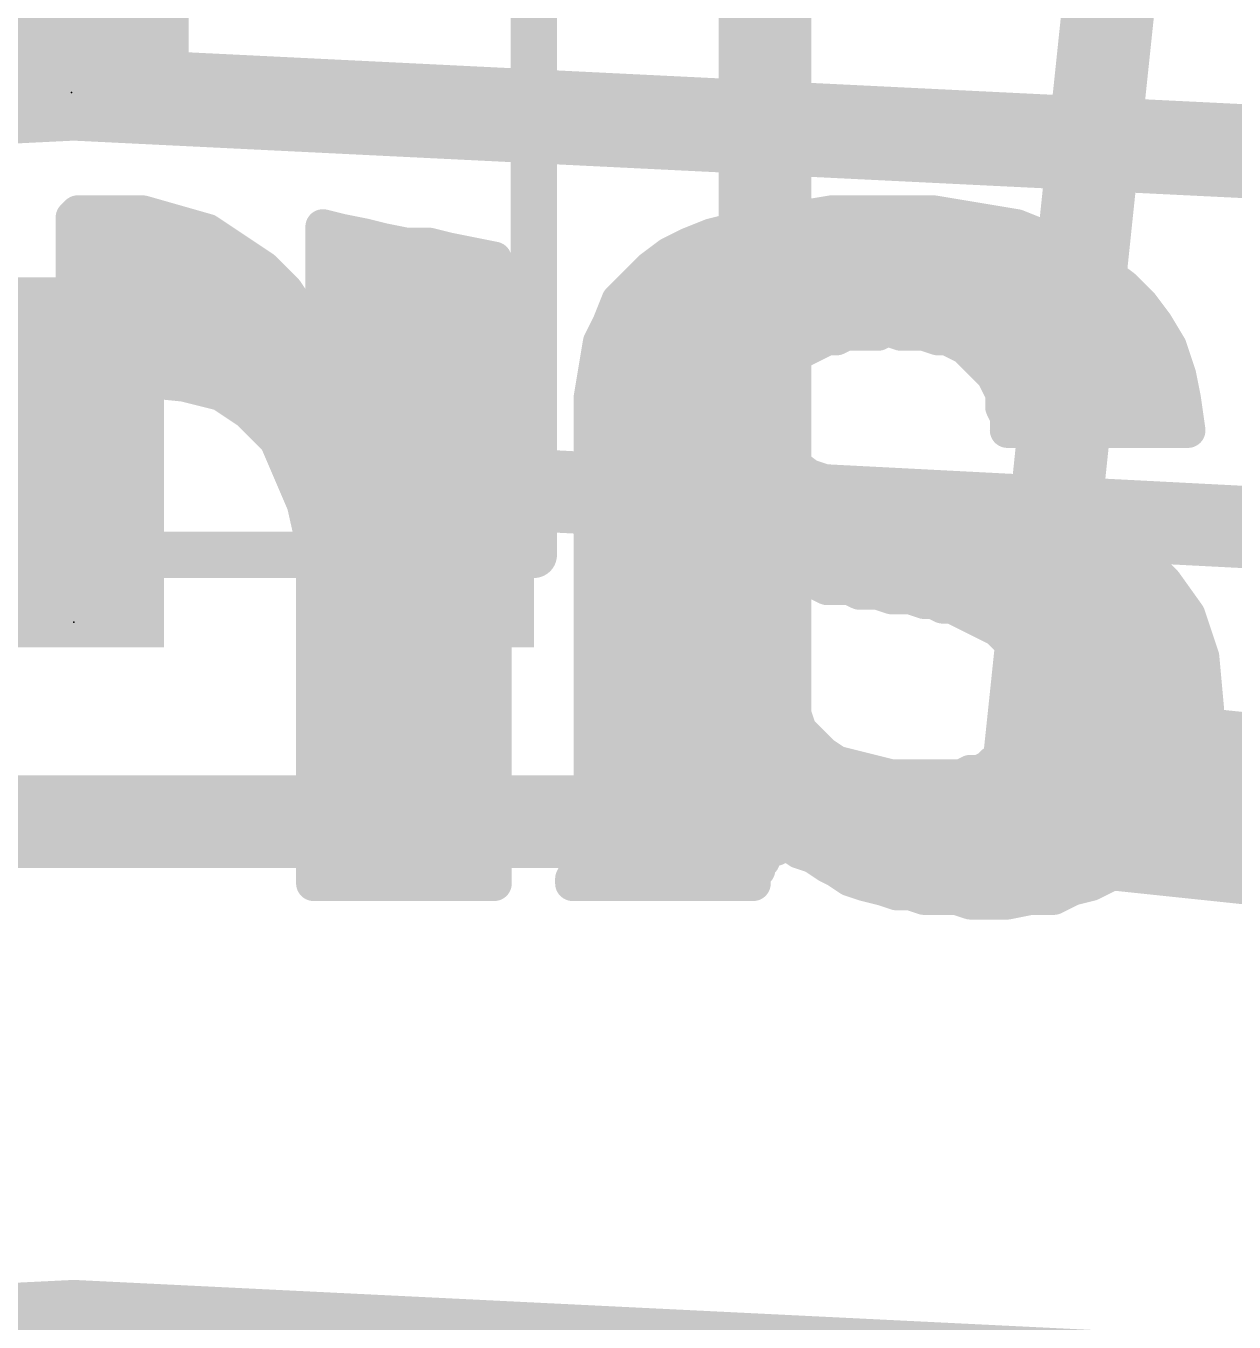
# Model space of a CAD drawing. Extents: x -10 to 92, y -62 to 76.
# Drawn here: x 37.997 to 40.609, y 70.876 to 73.679 of the extents above; entities that cross this region are included whole.
import ezdxf

# ---------------------------------------------------------------- set-up
doc = ezdxf.new("R2010")
doc.units = 0
for name, color, linetype in [('1', 12, 'CONTINUOUS'), ('16', 132, 'CONTINUOUS'), ('20', 53, 'CONTINUOUS'), ('21', 41, 'CONTINUOUS'), ('22', 40, 'CONTINUOUS'), ('23', 53, 'CONTINUOUS'), ('24', 53, 'CONTINUOUS'), ('51', 53, 'CONTINUOUS')]:
    doc.layers.add(name, color=color, linetype=linetype)

# ---------------------------------------------------------------- blocks, each defined once
blk = doc.blocks.new('RECT')
blk.add_solid([(-0.5, -0.5), (0.5, -0.5), (-0.5, 0.5), (0.5, 0.5)])

msp = doc.modelspace()

# ---------------------------------------------------------------- linework, layer by layer
at = {"layer": '1'}
for points, const_width in [([(38.1, 76.2, 2.4142), (76.2, 38.1)], 0.2032), ([(76.2, 38.1, 0.4142), (38.1, 76.2)], 0.2032), ([(38.1, 73.533, 2.4142), (73.533, 38.1)], 0.2032), ([(73.533, 38.1, 0.4142), (38.1, 73.533)], 0.2032), ([(38.1, 73.5838, 1), (38.1, 73.4822)], 0.1016), ([(38.1, 73.4822, 1), (38.1, 73.5838)], 0.1016), ([(38.8972, 72.7299, 1), (38.8926, 72.6411)], 0.0889)]:
    msp.add_lwpolyline(points, format="xyb", dxfattribs=dict(at, const_width=const_width))
at = {"layer": '1', "const_width": 0.1778}
msp.add_lwpolyline([(38.8949, 72.6855), (40.9214, 72.5808)], dxfattribs=at)
at = {"layer": '16', "const_width": 0.2032}
for points in [[(38.1, 76.2, 0.4142), (0, 38.1)], [(0, 38.1, 2.4142), (38.1, 76.2)]]:
    msp.add_lwpolyline(points, format="xyb", dxfattribs=at)
at = {"layer": '20', "const_width": 0.2032}
msp.add_lwpolyline([(62.3824, 67.4624, 0.359), (13.8176, 67.4624)], format="xyb", dxfattribs=at)
at = {"layer": '21'}
for points, const_width in [([(38.1, 0, 1), (38.1, 76.2, 1), (38.1, 0)], 0.2032), ([(40.2251, 72.1743, 1), (40.1256, 72.1848)], 0.1), ([(40.1787, 72.2111, 1), (40.172, 72.148)], 0.0635), ([(40.2069, 72.1762, 1), (40.1438, 72.1829)], 0.0635), ([(40.1256, 72.1848, 1), (40.2251, 72.1743)], 0.1), ([(40.2677, 72.1012, 1), (40.261, 72.0381)], 0.0635), ([(39.5949, 71.9085, 1), (39.5949, 72.0085)], 0.1), ([(40.1578, 72.0122, 1), (40.1511, 71.9491)], 0.0635), ([(40.1545, 71.9807, 1), (40.144, 71.8812)], 0.1), ([(40.1229, 71.984, 1), (40.186, 71.9773)], 0.0635), ([(39.5449, 71.9585, 1), (39.6449, 71.9585)], 0.1), ([(40.0995, 71.9362, 1), (40.199, 71.9257)], 0.1), ([(38.1, 5.334, 1), (38.1, 70.866, 1), (38.1, 5.334)], 0.2032)]:
    msp.add_lwpolyline(points, format="xyb", dxfattribs=dict(at, const_width=const_width))
for points, const_width in [([(39.5949, 71.9585), (39.5949, 74.9855)], 0.2), ([(40.4656, 74.9413), (40.1754, 72.1796)], 0.2), ([(40.1754, 72.1796), (40.1492, 71.9309)], 0.2), ([(40.1545, 71.9807), (40.1754, 72.1796)], 0.127), ([(40.1754, 72.1796), (41.1699, 72.075)], 0.127), ([(40.2644, 72.0697), (41.1594, 71.9756)], 0.127), ([(36.5949, 71.9585), (39.5949, 71.9585)], 0.2), ([(41.149, 71.8761), (40.1545, 71.9807)], 0.127), ([(40.1492, 71.9309), (43.1328, 71.6173)], 0.2)]:
    msp.add_lwpolyline(points, dxfattribs=dict(at, const_width=const_width))
at = {"layer": '22', "const_width": 0.0762}
for points in [[(38.109, 73.275), (38.099, 73.265)], [(38.099, 73.265), (38.099, 72.905)], [(38.249, 73.275), (38.109, 73.275)], [(38.389, 73.235), (38.249, 73.275)], [(39.629, 73.265), (39.579, 73.255)], [(39.679, 73.265), (39.629, 73.265)], [(39.739, 73.275), (39.679, 73.265)], [(39.959, 73.275), (39.739, 73.275)], [(40.139, 73.245), (39.959, 73.275)], [(38.509, 73.155), (38.389, 73.235)], [(38.679, 73.235), (38.639, 73.245)], [(38.639, 73.245), (38.639, 72.975)], [(38.729, 73.225), (38.679, 73.235)], [(39.519, 73.235), (39.479, 73.225)], [(39.579, 73.255), (39.519, 73.235)], [(40.239, 73.205), (40.139, 73.245)], [(38.099, 73.2282), (38.3992, 73.2282)], [(38.639, 73.2282), (38.713, 73.2282)], [(38.769, 73.215), (38.729, 73.225)], [(38.819, 73.205), (38.769, 73.215)], [(39.479, 73.225), (39.429, 73.205)], [(39.4918, 73.2282), (40.181, 73.2282)], [(38.869, 73.205), (38.819, 73.205)], [(38.909, 73.195), (38.869, 73.205)], [(39.009, 73.175), (38.909, 73.195)], [(39.389, 73.185), (39.349, 73.155)], [(39.429, 73.205), (39.389, 73.185)], [(40.289, 73.175), (40.239, 73.205)], [(38.099, 73.152), (38.512, 73.152)], [(38.559, 73.105), (38.509, 73.155)], [(38.639, 73.152), (39.009, 73.152)], [(39.009, 71.825), (39.009, 73.175)], [(39.349, 73.155), (39.279, 73.085)], [(39.346, 73.152), (40.3197, 73.152)], [(40.369, 73.115), (40.289, 73.175)], [(38.599, 73.045), (38.559, 73.105)], [(40.409, 73.075), (40.369, 73.115)], [(38.099, 73.0758), (38.5785, 73.0758)], [(38.639, 73.0758), (39.009, 73.0758)], [(39.279, 73.085), (39.259, 73.035)], [(39.2753, 73.0758), (40.4082, 73.0758)], [(40.439, 73.035), (40.409, 73.075)], [(38.629, 72.975), (38.599, 73.045)], [(39.259, 73.035), (39.239, 72.995)], [(39.749, 73.005), (39.769, 73.015)], [(39.769, 73.015), (39.839, 73.015)], [(39.839, 73.015), (39.859, 73.025)], [(39.859, 73.025), (39.889, 73.015)], [(39.889, 73.015), (39.939, 73.015)], [(39.939, 73.015), (39.969, 73.005)], [(40.469, 72.985), (40.439, 73.035)], [(38.099, 72.9996), (38.6185, 72.9996)], [(38.639, 72.9996), (39.009, 72.9996)], [(39.239, 72.995), (39.219, 72.875)], [(39.2413, 72.9996), (39.7182, 72.9996)], [(39.669, 72.975), (39.729, 73.005)], [(39.729, 73.005), (39.749, 73.005)], [(39.969, 73.005), (39.989, 73.005)], [(39.989, 73.005), (40.029, 72.985)], [(39.9998, 72.9996), (40.4602, 72.9996)], [(40.029, 72.985), (40.089, 72.925)], [(40.489, 72.925), (40.469, 72.985)], [(38.639, 72.975), (38.629, 72.975)], [(39.639, 72.945), (39.669, 72.975)], [(39.619, 72.905), (39.639, 72.945)], [(38.099, 72.9234), (39.009, 72.9234)], [(38.099, 72.905), (38.109, 72.905)], [(38.109, 72.905), (38.129, 72.915)], [(38.129, 72.915), (38.239, 72.915)], [(38.239, 72.915), (38.339, 72.905)], [(38.339, 72.905), (38.419, 72.885)], [(39.2271, 72.9234), (39.6282, 72.9234)], [(39.619, 72.885), (39.619, 72.905)], [(40.089, 72.925), (40.109, 72.885)], [(40.0898, 72.9234), (40.4893, 72.9234)], [(40.499, 72.875), (40.489, 72.925)], [(38.419, 72.885), (38.479, 72.845)], [(39.219, 72.875), (39.219, 71.975)], [(39.609, 72.855), (39.619, 72.885)], [(40.109, 72.885), (40.109, 72.855)], [(40.509, 72.805), (40.499, 72.875)], [(38.4757, 72.8472), (39.009, 72.8472)], [(38.479, 72.845), (38.539, 72.785)], [(39.219, 72.8472), (39.609, 72.8472)], [(39.609, 72.825), (39.609, 72.855)], [(40.109, 72.855), (40.119, 72.835)], [(40.1129, 72.8472), (40.503, 72.8472)], [(39.619, 72.775), (39.609, 72.825)], [(40.119, 72.835), (40.119, 72.805)], [(40.119, 72.805), (40.509, 72.805)], [(38.539, 72.785), (38.599, 72.645)], [(38.545, 72.771), (39.009, 72.771)], [(39.219, 72.771), (39.622, 72.771)], [(39.649, 72.735), (39.619, 72.775)], [(39.689, 72.705), (39.649, 72.735)], [(39.749, 72.685), (39.689, 72.705)], [(38.5777, 72.6948), (39.009, 72.6948)], [(39.219, 72.6948), (39.7196, 72.6948)], [(39.819, 72.675), (39.749, 72.685)], [(39.819, 72.675), (39.779, 72.465)], [(39.779, 72.465), (39.819, 72.675)], [(39.899, 72.665), (39.819, 72.675)], [(39.989, 72.655), (39.899, 72.665)], [(40.079, 72.635), (39.989, 72.655)], [(38.599, 72.645), (38.619, 72.555)], [(38.6049, 72.6186), (39.009, 72.6186)], [(39.219, 72.6186), (39.8083, 72.6186)], [(39.8083, 72.6186), (40.0727, 72.6186)], [(39.999, 72.425), (40.079, 72.635)], [(40.079, 72.635), (39.999, 72.425)], [(40.0728, 72.6186), (40.1878, 72.6186)], [(40.159, 72.625), (40.079, 72.635)], [(40.249, 72.605), (40.159, 72.625)], [(40.329, 72.575), (40.249, 72.605)], [(40.399, 72.535), (40.329, 72.575)], [(38.619, 72.555), (38.619, 71.825)], [(38.619, 72.5424), (39.009, 72.5424)], [(39.219, 72.5424), (39.7937, 72.5424)], [(39.7937, 72.5424), (40.0437, 72.5424)], [(40.0437, 72.5424), (40.3861, 72.5424)], [(40.459, 72.475), (40.399, 72.535)], [(39.609, 72.335), (39.609, 72.525)], [(39.609, 72.525), (39.629, 72.515)], [(39.629, 72.515), (39.639, 72.505)], [(39.639, 72.505), (39.659, 72.495)], [(39.659, 72.495), (39.669, 72.485)], [(39.669, 72.485), (39.689, 72.485)], [(39.689, 72.485), (39.729, 72.465)], [(38.619, 72.4662), (39.009, 72.4662)], [(39.219, 72.4662), (39.609, 72.4662)], [(39.7266, 72.4662), (39.7792, 72.4662)], [(39.729, 72.465), (39.779, 72.465)], [(39.779, 72.465), (39.799, 72.455)], [(39.7792, 72.4662), (40.0147, 72.4662)], [(39.799, 72.455), (39.839, 72.455)], [(39.839, 72.455), (39.869, 72.445)], [(40.0147, 72.4662), (40.4653, 72.4662)], [(40.509, 72.405), (40.459, 72.475)], [(39.869, 72.445), (39.909, 72.445)], [(39.909, 72.445), (39.939, 72.435)], [(39.939, 72.435), (39.959, 72.435)], [(39.959, 72.435), (39.979, 72.425)], [(39.979, 72.425), (39.999, 72.425)], [(39.999, 72.425), (40.099, 72.375)], [(40.539, 72.315), (40.509, 72.405)], [(38.619, 72.39), (39.009, 72.39)], [(39.219, 72.39), (39.609, 72.39)], [(40.069, 72.39), (40.514, 72.39)], [(40.099, 72.375), (40.139, 72.335)], [(38.619, 72.3138), (39.009, 72.3138)], [(39.219, 72.3138), (39.619, 72.3138)], [(39.619, 72.315), (39.609, 72.335)], [(39.619, 72.285), (39.619, 72.315)], [(40.139, 72.335), (40.159, 72.295)], [(40.1496, 72.3138), (40.5391, 72.3138)], [(40.549, 72.205), (40.539, 72.315)], [(39.629, 72.265), (39.619, 72.285)], [(40.159, 72.295), (40.159, 72.255)], [(39.629, 72.235), (39.629, 72.265)], [(40.159, 72.255), (40.169, 72.225)], [(38.619, 72.2376), (39.009, 72.2376)], [(39.219, 72.2376), (39.629, 72.2376)], [(39.639, 72.205), (39.629, 72.235)], [(40.1648, 72.2376), (40.546, 72.2376)], [(39.659, 72.185), (39.639, 72.205)], [(40.169, 72.225), (40.159, 72.205)], [(40.159, 72.205), (40.159, 72.185)], [(40.549, 72.155), (40.549, 72.205)], [(39.669, 72.155), (39.659, 72.185)], [(40.159, 72.185), (40.149, 72.155)], [(38.619, 72.1614), (39.009, 72.1614)], [(39.219, 72.1614), (39.6669, 72.1614)], [(39.719, 72.105), (39.669, 72.155)], [(40.149, 72.145), (40.139, 72.125)], [(40.149, 72.155), (40.149, 72.145)], [(40.1511, 72.1614), (40.549, 72.1614)], [(40.539, 72.105), (40.549, 72.155)], [(40.139, 72.125), (40.109, 72.095)], [(39.749, 72.085), (39.719, 72.105)], [(40.109, 72.095), (40.089, 72.085)], [(40.519, 72.025), (40.539, 72.105)], [(38.619, 72.0852), (39.009, 72.0852)], [(39.219, 72.0852), (39.7487, 72.0852)], [(39.869, 72.055), (39.749, 72.085)], [(40.039, 72.065), (40.019, 72.055)], [(40.059, 72.065), (40.039, 72.065)], [(40.079, 72.075), (40.059, 72.065)], [(40.089, 72.085), (40.079, 72.075)], [(40.0894, 72.0852), (40.5341, 72.0852)], [(40.019, 72.055), (39.869, 72.055)], [(38.619, 72.009), (39.009, 72.009)], [(39.219, 72.009), (40.511, 72.009)], [(40.499, 71.985), (40.519, 72.025)], [(39.219, 71.975), (39.209, 71.955)], [(40.469, 71.945), (40.499, 71.985)], [(39.209, 71.955), (39.209, 71.915)], [(39.599, 71.945), (39.599, 71.965)], [(39.599, 71.965), (39.619, 71.945)], [(38.619, 71.9328), (39.009, 71.9328)], [(39.209, 71.9328), (39.589, 71.9328)], [(39.589, 71.935), (39.599, 71.945)], [(39.589, 71.875), (39.589, 71.935)], [(39.619, 71.945), (39.639, 71.915)], [(39.6271, 71.9328), (40.4568, 71.9328)], [(40.409, 71.885), (40.469, 71.945)], [(39.209, 71.915), (39.199, 71.895)], [(39.199, 71.895), (39.199, 71.885)], [(39.639, 71.915), (39.669, 71.895)], [(39.669, 71.895), (39.699, 71.885)], [(39.199, 71.885), (39.189, 71.865)], [(39.189, 71.865), (39.189, 71.855)], [(39.579, 71.865), (39.589, 71.875)], [(39.579, 71.855), (39.579, 71.865)], [(39.699, 71.885), (39.729, 71.865)], [(39.729, 71.865), (39.749, 71.855)], [(40.299, 71.825), (40.379, 71.865)], [(40.379, 71.865), (40.409, 71.885)], [(38.619, 71.8566), (39.009, 71.8566)], [(39.189, 71.855), (39.179, 71.835)], [(39.179, 71.835), (39.179, 71.825)], [(39.189, 71.8566), (39.579, 71.8566)], [(39.569, 71.845), (39.579, 71.855)], [(39.569, 71.825), (39.569, 71.845)], [(39.7458, 71.8566), (40.3622, 71.8566)], [(39.749, 71.855), (39.779, 71.835)], [(39.779, 71.835), (39.809, 71.825)], [(38.619, 71.825), (39.009, 71.825)], [(39.179, 71.825), (39.569, 71.825)], [(39.809, 71.825), (39.849, 71.815)], [(39.849, 71.815), (39.879, 71.805)], [(40.219, 71.795), (40.259, 71.815)], [(40.259, 71.815), (40.299, 71.825)], [(39.879, 71.805), (39.909, 71.805)], [(39.909, 71.805), (39.939, 71.795)], [(39.939, 71.795), (40.009, 71.795)], [(40.009, 71.795), (40.039, 71.785)], [(40.039, 71.785), (40.119, 71.785)], [(40.119, 71.785), (40.169, 71.795)], [(40.169, 71.795), (40.219, 71.795)]]:
    msp.add_lwpolyline(points, dxfattribs=at)
at = {"layer": '22', "const_width": 0.0381}
for points in [[(38.1181, 73.265, 1), (38.08, 73.265)], [(38.109, 73.294, 1), (38.109, 73.256)], [(38.1225, 73.2615, 1), (38.0955, 73.2885)], [(38.2542, 73.2933, 1), (38.2438, 73.2567)], [(38.249, 73.256, 1), (38.249, 73.294)], [(39.629, 73.284, 1), (39.629, 73.246)], [(39.6327, 73.2463, 1), (39.6253, 73.2837)], [(39.6759, 73.2838, 1), (39.6821, 73.2462)], [(39.679, 73.246, 1), (39.679, 73.284)], [(39.739, 73.294, 1), (39.739, 73.256)], [(39.7421, 73.2562, 1), (39.7359, 73.2938)], [(39.9621, 73.2938, 1), (39.9559, 73.2562)], [(39.959, 73.256, 1), (39.959, 73.294)], [(38.0855, 73.2785, 1), (38.1125, 73.2515)], [(38.3996, 73.2509, 1), (38.3784, 73.2191)], [(38.6436, 73.2635, 1), (38.6344, 73.2265)], [(38.6581, 73.245, 1), (38.62, 73.245)], [(38.6827, 73.2537, 1), (38.6753, 73.2163)], [(39.5236, 73.2165, 1), (39.5144, 73.2535)], [(39.5753, 73.2737, 1), (39.5827, 73.2363)], [(39.585, 73.2369, 1), (39.573, 73.2731)], [(40.1461, 73.2627, 1), (40.1319, 73.2273)], [(40.1359, 73.2262, 1), (40.1421, 73.2638)], [(38.099, 73.2472, 1), (38.099, 73.2092)], [(38.3838, 73.2167, 1), (38.3942, 73.2533)], [(38.3992, 73.2092, 1), (38.3992, 73.2472)], [(38.639, 73.2472, 1), (38.639, 73.2092)], [(38.6744, 73.2165, 1), (38.6836, 73.2535)], [(38.7336, 73.2435, 1), (38.7244, 73.2065)], [(38.713, 73.2092, 1), (38.713, 73.2472)], [(38.7253, 73.2063, 1), (38.7327, 73.2437)], [(38.7727, 73.2337, 1), (38.7653, 73.1963)], [(38.7644, 73.1965, 1), (38.7736, 73.2335)], [(39.4744, 73.2435, 1), (39.4836, 73.2065)], [(39.4861, 73.2073, 1), (39.4719, 73.2427)], [(39.4918, 73.2472, 1), (39.4918, 73.2092)], [(39.513, 73.2531, 1), (39.525, 73.2169)], [(40.181, 73.2092, 1), (40.181, 73.2472)], [(38.819, 73.224, 1), (38.819, 73.186)], [(38.8153, 73.1863, 1), (38.8227, 73.2237)], [(38.8736, 73.2235, 1), (38.8644, 73.1865)], [(38.869, 73.186, 1), (38.869, 73.224)], [(38.9127, 73.2137, 1), (38.9053, 73.1763)], [(38.9044, 73.1765, 1), (38.9136, 73.2135)], [(39.3805, 73.202, 1), (39.3975, 73.168)], [(39.4004, 73.1698, 1), (39.3776, 73.2002)], [(39.4219, 73.2227, 1), (39.4361, 73.1873)], [(39.4375, 73.188, 1), (39.4205, 73.222)], [(40.2488, 73.2213, 1), (40.2292, 73.1887)], [(40.2319, 73.1873, 1), (40.2461, 73.2227)], [(38.099, 73.171, 1), (38.099, 73.133)], [(38.5225, 73.1685, 1), (38.4955, 73.1415)], [(38.4984, 73.1391, 1), (38.5196, 73.1709)], [(38.512, 73.133, 1), (38.512, 73.171)], [(38.639, 73.171, 1), (38.639, 73.133)], [(39.0281, 73.175, 1), (38.99, 73.175)], [(39.0053, 73.1563, 1), (39.0127, 73.1937)], [(39.009, 73.133, 1), (39.009, 73.171)], [(39.346, 73.171, 1), (39.346, 73.133)], [(39.3376, 73.1702, 1), (39.3604, 73.1398)], [(39.3625, 73.1415, 1), (39.3355, 73.1685)], [(40.3004, 73.1902, 1), (40.2776, 73.1598)], [(40.2792, 73.1587, 1), (40.2988, 73.1913)], [(40.3197, 73.133, 1), (40.3197, 73.171)], [(38.5749, 73.1156, 1), (38.5431, 73.0944)], [(38.5455, 73.0915, 1), (38.5725, 73.1185)], [(40.3825, 73.1285, 1), (40.3555, 73.1015)], [(40.3576, 73.0998, 1), (40.3804, 73.1302)], [(38.099, 73.0948, 1), (38.099, 73.0568)], [(38.5785, 73.0568, 1), (38.5785, 73.0948)], [(38.639, 73.0948, 1), (38.639, 73.0568)], [(39.009, 73.0568, 1), (39.009, 73.0948)], [(39.2753, 73.0948, 1), (39.2753, 73.0568)], [(39.2655, 73.0985, 1), (39.2925, 73.0715)], [(39.2967, 73.0779, 1), (39.2613, 73.0921)], [(40.4242, 73.0864, 1), (40.3938, 73.0636)], [(40.3955, 73.0615, 1), (40.4225, 73.0885)], [(40.4082, 73.0568, 1), (40.4082, 73.0948)], [(38.6165, 73.0525, 1), (38.5815, 73.0375)], [(38.5831, 73.0344, 1), (38.6149, 73.0556)], [(39.2413, 73.0421, 1), (39.2767, 73.0279)], [(39.276, 73.0265, 1), (39.242, 73.0435)], [(39.769, 73.034, 1), (39.769, 72.996)], [(39.7775, 72.998, 1), (39.7605, 73.032)], [(39.8305, 73.032, 1), (39.8475, 72.998)], [(39.839, 72.996, 1), (39.839, 73.034)], [(39.865, 73.0431, 1), (39.853, 73.0069)], [(39.8675, 73.008, 1), (39.8505, 73.042)], [(39.889, 73.034, 1), (39.889, 72.996)], [(39.883, 72.9969, 1), (39.895, 73.0331)], [(39.945, 73.0331, 1), (39.933, 72.9969)], [(39.939, 72.996, 1), (39.939, 73.034)], [(40.4553, 73.0448, 1), (40.4227, 73.0252)], [(40.4238, 73.0236, 1), (40.4542, 73.0464)], [(38.099, 73.0186, 1), (38.099, 72.9806)], [(38.6185, 72.9806, 1), (38.6185, 73.0186)], [(38.639, 73.0186, 1), (38.639, 72.9806)], [(39.009, 72.9806, 1), (39.009, 73.0186)], [(39.222, 73.0035, 1), (39.256, 72.9865)], [(39.2578, 72.9919, 1), (39.2202, 72.9981)], [(39.2413, 73.0186, 1), (39.2413, 72.9806)], [(39.729, 73.0241, 1), (39.729, 72.986)], [(39.7182, 72.9806, 1), (39.7182, 73.0186)], [(39.7375, 72.988, 1), (39.7205, 73.022)], [(39.7405, 73.022, 1), (39.7575, 72.988)], [(39.749, 72.986, 1), (39.749, 73.0241)], [(39.969, 73.0241, 1), (39.969, 72.986)], [(39.963, 72.9869, 1), (39.975, 73.0231)], [(39.9975, 73.022, 1), (39.9805, 72.988)], [(39.9998, 73.0186, 1), (39.9998, 72.9806)], [(39.989, 72.986, 1), (39.989, 73.0241)], [(40.0425, 72.9985, 1), (40.0155, 72.9715)], [(40.0205, 72.968, 1), (40.0375, 73.002)], [(40.4871, 72.991, 1), (40.4509, 72.979)], [(40.4602, 72.9806, 1), (40.4602, 73.0186)], [(38.629, 72.9941, 1), (38.629, 72.956)], [(38.6115, 72.9675, 1), (38.6465, 72.9825)], [(38.62, 72.975, 1), (38.6581, 72.975)], [(38.639, 72.956, 1), (38.639, 72.9941)], [(39.6605, 72.992, 1), (39.6775, 72.958)], [(39.6825, 72.9615, 1), (39.6555, 72.9885)], [(40.4527, 72.9752, 1), (40.4853, 72.9948)], [(39.6255, 72.9585, 1), (39.6525, 72.9315)], [(39.656, 72.9365, 1), (39.622, 72.9535)], [(38.099, 72.9424, 1), (38.099, 72.9044)], [(38.099, 72.924, 1), (38.099, 72.886)], [(38.1005, 72.922, 1), (38.1175, 72.888)], [(38.109, 72.886, 1), (38.109, 72.924)], [(38.129, 72.934, 1), (38.129, 72.896)], [(38.1375, 72.898, 1), (38.1205, 72.932)], [(38.2409, 72.934, 1), (38.2371, 72.896)], [(38.239, 72.896, 1), (38.239, 72.934)], [(38.3436, 72.9235, 1), (38.3344, 72.8865)], [(38.3371, 72.886, 1), (38.3409, 72.924)], [(39.009, 72.9044, 1), (39.009, 72.9424)], [(39.2271, 72.9424, 1), (39.2271, 72.9044)], [(39.638, 72.905, 1), (39.5999, 72.905)], [(39.6282, 72.9044, 1), (39.6282, 72.9424)], [(40.106, 72.9335, 1), (40.072, 72.9165)], [(40.0898, 72.9424, 1), (40.0898, 72.9044)], [(40.0755, 72.9115, 1), (40.1025, 72.9385)], [(40.5077, 72.9287, 1), (40.4703, 72.9213)], [(40.4709, 72.919, 1), (40.5071, 72.931)], [(40.4893, 72.9044, 1), (40.4893, 72.9424)], [(38.08, 72.905, 1), (38.1181, 72.905)], [(38.4296, 72.9009, 1), (38.4084, 72.8691)], [(38.4144, 72.8665, 1), (38.4236, 72.9035)], [(39.2381, 72.875, 1), (39.2, 72.875)], [(39.602, 72.9135, 1), (39.636, 72.8965)], [(39.6371, 72.879, 1), (39.6009, 72.891)], [(40.1281, 72.885, 1), (40.09, 72.885)], [(40.092, 72.8765, 1), (40.126, 72.8935)], [(40.5179, 72.8777, 1), (40.4801, 72.8723)], [(38.4757, 72.8662, 1), (38.4757, 72.8282)], [(38.4925, 72.8585, 1), (38.4655, 72.8315)], [(39.009, 72.8282, 1), (39.009, 72.8662)], [(39.2002, 72.8781, 1), (39.2378, 72.8719)], [(39.219, 72.8662, 1), (39.219, 72.8282)], [(39.6281, 72.855, 1), (39.59, 72.855)], [(39.5999, 72.885, 1), (39.638, 72.885)], [(39.609, 72.8282, 1), (39.609, 72.8662)], [(40.126, 72.8635, 1), (40.092, 72.8465)], [(40.1129, 72.8662, 1), (40.1129, 72.8282)], [(40.4803, 72.8713, 1), (40.5177, 72.8787)], [(40.503, 72.8282, 1), (40.503, 72.8662)], [(38.4684, 72.8291, 1), (38.4896, 72.8609)], [(39.5909, 72.861, 1), (39.6271, 72.849)], [(39.6277, 72.8287, 1), (39.5903, 72.8213)], [(40.09, 72.855, 1), (40.1281, 72.855)], [(40.138, 72.835, 1), (40.0999, 72.835)], [(40.102, 72.8265, 1), (40.136, 72.8435)], [(39.59, 72.825, 1), (39.6281, 72.825)], [(40.119, 72.824, 1), (40.119, 72.786)], [(40.4901, 72.8023, 1), (40.5279, 72.8077)], [(40.509, 72.786, 1), (40.509, 72.824)], [(38.5565, 72.7925, 1), (38.5215, 72.7775)], [(38.5255, 72.7715, 1), (38.5525, 72.7985)], [(38.545, 72.79, 1), (38.545, 72.752)], [(39.009, 72.752, 1), (39.009, 72.79)], [(39.219, 72.79, 1), (39.219, 72.752)], [(39.6342, 72.7864, 1), (39.6038, 72.7636)], [(39.6003, 72.7713, 1), (39.6377, 72.7787)], [(39.622, 72.752, 1), (39.622, 72.79)], [(40.0999, 72.805, 1), (40.138, 72.805)], [(39.6604, 72.7502, 1), (39.6376, 72.7198)], [(39.6338, 72.7236, 1), (39.6642, 72.7464)], [(39.695, 72.7231, 1), (39.683, 72.6869)], [(38.5777, 72.7138, 1), (38.5777, 72.6758)], [(39.009, 72.6758, 1), (39.009, 72.7138)], [(39.219, 72.7138, 1), (39.219, 72.6758)], [(39.6776, 72.6898, 1), (39.7004, 72.7202)], [(39.7196, 72.6758, 1), (39.7196, 72.7138)], [(39.7517, 72.7039, 1), (39.7463, 72.6661)], [(39.743, 72.6669, 1), (39.755, 72.7031)], [(39.8214, 72.6939, 1), (39.8166, 72.6561)], [(39.8377, 72.6714, 1), (39.8003, 72.6786)], [(39.8377, 72.6714, 1), (39.8003, 72.6786)], [(39.8163, 72.6561, 1), (39.8217, 72.6939)], [(39.9011, 72.6839, 1), (39.8969, 72.6461)], [(39.8966, 72.6461, 1), (39.9014, 72.6839)], [(39.9931, 72.6736, 1), (39.9849, 72.6364)], [(39.9869, 72.6361, 1), (39.9911, 72.6739)], [(38.6176, 72.6491, 1), (38.5804, 72.6409)], [(38.5815, 72.6375, 1), (38.6165, 72.6525)], [(38.6049, 72.6376, 1), (38.6049, 72.5996)], [(39.009, 72.5996, 1), (39.009, 72.6376)], [(39.219, 72.6376, 1), (39.219, 72.5996)], [(39.8083, 72.6376, 1), (39.8083, 72.5996)], [(39.8083, 72.5996, 1), (39.8083, 72.6376)], [(40.0728, 72.6376, 1), (40.0728, 72.5996)], [(40.0814, 72.6539, 1), (40.0766, 72.6161)], [(40.0968, 72.6282, 1), (40.0612, 72.6418)], [(40.0968, 72.6282, 1), (40.0612, 72.6418)], [(40.0727, 72.5996, 1), (40.0727, 72.6376)], [(40.0749, 72.6164, 1), (40.0831, 72.6536)], [(40.1631, 72.6436, 1), (40.1549, 72.6064)], [(40.1566, 72.6061, 1), (40.1614, 72.6439)], [(40.1878, 72.5996, 1), (40.1878, 72.6376)], [(40.2557, 72.6228, 1), (40.2423, 72.5872)], [(40.2449, 72.5864, 1), (40.2531, 72.6236)], [(40.3385, 72.5915, 1), (40.3195, 72.5585)], [(40.3223, 72.5572, 1), (40.3357, 72.5928)], [(38.638, 72.555, 1), (38.5999, 72.555)], [(38.619, 72.5614, 1), (38.619, 72.5234)], [(38.6004, 72.5509, 1), (38.6376, 72.5591)], [(39.009, 72.5234, 1), (39.009, 72.5614)], [(39.219, 72.5614, 1), (39.219, 72.5234)], [(39.7937, 72.5614, 1), (39.7937, 72.5234)], [(39.7937, 72.5234, 1), (39.7937, 72.5614)], [(40.0437, 72.5614, 1), (40.0437, 72.5234)], [(40.0437, 72.5234, 1), (40.0437, 72.5614)], [(40.4125, 72.5485, 1), (40.3855, 72.5215)], [(40.3861, 72.5234, 1), (40.3861, 72.5614)], [(39.6175, 72.542, 1), (39.6005, 72.508)], [(39.6281, 72.525, 1), (39.59, 72.525)], [(39.6425, 72.5285, 1), (39.6155, 72.5015)], [(39.6205, 72.498, 1), (39.6375, 72.532)], [(40.3895, 72.5185, 1), (40.4085, 72.5515)], [(39.6475, 72.522, 1), (39.6305, 72.488)], [(39.6255, 72.4915, 1), (39.6525, 72.5185)], [(39.6725, 72.5085, 1), (39.6455, 72.4815)], [(39.669, 72.504, 1), (39.669, 72.466)], [(39.6505, 72.478, 1), (39.6675, 72.512)], [(39.6555, 72.4715, 1), (39.6825, 72.4985)], [(39.6975, 72.502, 1), (39.6805, 72.468)], [(39.689, 72.466, 1), (39.689, 72.504)], [(38.619, 72.4852, 1), (38.619, 72.4472)], [(39.009, 72.4472, 1), (39.009, 72.4852)], [(39.219, 72.4852, 1), (39.219, 72.4472)], [(39.609, 72.4472, 1), (39.609, 72.4852)], [(39.7266, 72.4852, 1), (39.7266, 72.4472)], [(39.729, 72.484, 1), (39.729, 72.446)], [(39.7205, 72.448, 1), (39.7375, 72.482)], [(39.7875, 72.482, 1), (39.7705, 72.448)], [(39.7792, 72.4852, 1), (39.7792, 72.4472)], [(39.779, 72.446, 1), (39.779, 72.484)], [(39.7792, 72.4472, 1), (39.7792, 72.4852)], [(39.799, 72.474, 1), (39.799, 72.436)], [(39.7905, 72.438, 1), (39.8075, 72.472)], [(39.845, 72.4731, 1), (39.833, 72.4369)], [(39.839, 72.436, 1), (39.839, 72.474)], [(40.0147, 72.4852, 1), (40.0147, 72.4472)], [(40.0147, 72.4472, 1), (40.0147, 72.4852)], [(40.4745, 72.4861, 1), (40.4435, 72.4639)], [(40.4455, 72.4615, 1), (40.4725, 72.4885)], [(40.4653, 72.4472, 1), (40.4653, 72.4852)], [(39.7603, 72.4686, 1), (39.7977, 72.4614)], [(39.7603, 72.4686, 1), (39.7977, 72.4614)], [(39.869, 72.4641, 1), (39.869, 72.426)], [(39.863, 72.4269, 1), (39.875, 72.4631)], [(39.915, 72.4631, 1), (39.903, 72.4269)], [(39.909, 72.426, 1), (39.909, 72.4641)], [(39.939, 72.454, 1), (39.939, 72.416)], [(39.933, 72.4169, 1), (39.945, 72.4531)], [(39.9675, 72.452, 1), (39.9505, 72.418)], [(39.959, 72.416, 1), (39.959, 72.454)], [(39.979, 72.444, 1), (39.979, 72.406)], [(39.9705, 72.408, 1), (39.9875, 72.442)], [(40.0075, 72.442, 1), (39.9905, 72.408)], [(39.999, 72.406, 1), (39.999, 72.444)], [(39.9812, 72.4318, 1), (40.0168, 72.4182)], [(39.9812, 72.4318, 1), (40.0168, 72.4182)], [(40.5271, 72.411, 1), (40.4909, 72.399)], [(40.4935, 72.3939, 1), (40.5245, 72.4161)], [(38.619, 72.409, 1), (38.619, 72.371)], [(39.009, 72.371, 1), (39.009, 72.409)], [(39.219, 72.409, 1), (39.219, 72.371)], [(39.609, 72.371, 1), (39.609, 72.409)], [(40.069, 72.409, 1), (40.069, 72.371)], [(40.1125, 72.3885, 1), (40.0855, 72.3615)], [(40.0905, 72.358, 1), (40.1075, 72.392)], [(40.514, 72.371, 1), (40.514, 72.409)], [(38.619, 72.3328, 1), (38.619, 72.2948)], [(39.009, 72.2948, 1), (39.009, 72.3328)], [(39.219, 72.3328, 1), (39.219, 72.2948)], [(39.626, 72.3435, 1), (39.592, 72.3265)], [(39.59, 72.335, 1), (39.6281, 72.335)], [(39.638, 72.315, 1), (39.5999, 72.315)], [(39.619, 72.2948, 1), (39.619, 72.3328)], [(40.156, 72.3435, 1), (40.122, 72.3265)], [(40.1255, 72.3215, 1), (40.1525, 72.3485)], [(40.1496, 72.3328, 1), (40.1496, 72.2948)], [(40.558, 72.3167, 1), (40.52, 72.3133)], [(40.5391, 72.2948, 1), (40.5391, 72.3328)], [(39.636, 72.2935, 1), (39.602, 72.2765)], [(39.602, 72.3065, 1), (39.636, 72.3235)], [(40.178, 72.295, 1), (40.1399, 72.295)], [(40.142, 72.2865, 1), (40.176, 72.3035)], [(40.5209, 72.309, 1), (40.5571, 72.321)], [(39.5999, 72.285, 1), (39.638, 72.285)], [(39.6481, 72.265, 1), (39.61, 72.265)], [(39.612, 72.2565, 1), (39.646, 72.2735)], [(40.1771, 72.261, 1), (40.1409, 72.249)], [(38.619, 72.2566, 1), (38.619, 72.2186)], [(39.009, 72.2186, 1), (39.009, 72.2566)], [(39.219, 72.2566, 1), (39.219, 72.2186)], [(39.6471, 72.241, 1), (39.6109, 72.229)], [(39.629, 72.2186, 1), (39.629, 72.2566)], [(40.1399, 72.255, 1), (40.178, 72.255)], [(40.1648, 72.2566, 1), (40.1648, 72.2186)], [(40.546, 72.2186, 1), (40.546, 72.2566)], [(39.61, 72.235, 1), (39.6481, 72.235)], [(39.6525, 72.2185, 1), (39.6255, 72.1915)], [(40.178, 72.205, 1), (40.1399, 72.205)], [(40.1509, 72.219, 1), (40.1871, 72.231)], [(40.186, 72.2165, 1), (40.152, 72.2335)], [(40.568, 72.205, 1), (40.5299, 72.205)], [(39.6209, 72.199, 1), (39.6571, 72.211)], [(39.6771, 72.191, 1), (39.6409, 72.179)], [(39.6455, 72.1715, 1), (39.6725, 72.1985)], [(40.142, 72.2135, 1), (40.176, 72.1965)], [(40.1771, 72.179, 1), (40.1409, 72.191)], [(40.53, 72.2033, 1), (40.568, 72.2067)], [(38.619, 72.1804, 1), (38.619, 72.1424)], [(39.009, 72.1424, 1), (39.009, 72.1804)], [(39.219, 72.1804, 1), (39.219, 72.1424)], [(39.6825, 72.1685, 1), (39.6555, 72.1415)], [(39.6509, 72.149, 1), (39.6871, 72.161)], [(39.6669, 72.1424, 1), (39.6669, 72.1804)], [(40.1309, 72.161, 1), (40.1671, 72.149)], [(40.1681, 72.155, 1), (40.13, 72.155)], [(40.166, 72.1365, 1), (40.132, 72.1535)], [(40.1511, 72.1804, 1), (40.1511, 72.1424)], [(40.1399, 72.185, 1), (40.178, 72.185)], [(40.5677, 72.1513, 1), (40.5303, 72.1587)], [(40.549, 72.1424, 1), (40.549, 72.1804)], [(40.122, 72.1335, 1), (40.156, 72.1165)], [(40.1525, 72.1115, 1), (40.1255, 72.1385)], [(40.13, 72.145, 1), (40.1681, 72.145)], [(40.5299, 72.155, 1), (40.568, 72.155)], [(39.7296, 72.1209, 1), (39.7084, 72.0891)], [(39.7055, 72.0915, 1), (39.7325, 72.1185)], [(40.0955, 72.1085, 1), (40.1225, 72.0815)], [(40.1175, 72.078, 1), (40.1005, 72.112)], [(40.5203, 72.1087, 1), (40.5577, 72.1013)], [(40.5575, 72.1004, 1), (40.5205, 72.1096)], [(38.619, 72.1042, 1), (38.619, 72.0662)], [(39.009, 72.0662, 1), (39.009, 72.1042)], [(39.219, 72.1042, 1), (39.219, 72.0662)], [(39.7536, 72.1035, 1), (39.7444, 72.0665)], [(39.7384, 72.0691, 1), (39.7596, 72.1009)], [(39.7487, 72.0662, 1), (39.7487, 72.1042)], [(40.039, 72.084, 1), (40.039, 72.046)], [(40.0475, 72.048, 1), (40.0305, 72.082)], [(40.0505, 72.082, 1), (40.0675, 72.048)], [(40.059, 72.046, 1), (40.059, 72.084)], [(40.0655, 72.0885, 1), (40.0925, 72.0615)], [(40.0805, 72.102, 1), (40.0975, 72.068)], [(40.0894, 72.1042, 1), (40.0894, 72.0662)], [(40.0875, 72.058, 1), (40.0705, 72.092)], [(40.1025, 72.0715, 1), (40.0755, 72.0985)], [(40.5341, 72.0662, 1), (40.5341, 72.1042)], [(39.869, 72.074, 1), (39.869, 72.036)], [(39.8644, 72.0365, 1), (39.8736, 72.0735)], [(40.0105, 72.072, 1), (40.0275, 72.038)], [(40.019, 72.036, 1), (40.019, 72.074)], [(38.619, 72.028, 1), (38.619, 71.99)], [(39.009, 71.99, 1), (39.009, 72.028)], [(39.219, 72.028, 1), (39.219, 71.99)], [(40.5005, 72.0296, 1), (40.5375, 72.0204)], [(40.536, 72.0165, 1), (40.502, 72.0335)], [(40.511, 71.99, 1), (40.511, 72.028)], [(39.236, 71.9665, 1), (39.202, 71.9835)], [(40.482, 71.9935, 1), (40.516, 71.9765)], [(40.5142, 71.9736, 1), (40.4838, 71.9964)], [(39.2281, 71.955, 1), (39.19, 71.955)], [(39.2, 71.975, 1), (39.2381, 71.975)], [(39.6181, 71.965, 1), (39.58, 71.965)], [(39.6125, 71.9785, 1), (39.5855, 71.9515)], [(38.619, 71.9518, 1), (38.619, 71.9138)], [(39.009, 71.9138, 1), (39.009, 71.9518)], [(39.192, 71.9635, 1), (39.226, 71.9465)], [(39.209, 71.9518, 1), (39.209, 71.9138)], [(39.608, 71.935, 1), (39.5699, 71.935)], [(39.5755, 71.9485, 1), (39.6025, 71.9215)], [(39.58, 71.945, 1), (39.6181, 71.945)], [(39.6125, 71.9315, 1), (39.5855, 71.9585)], [(39.589, 71.9138, 1), (39.589, 71.9518)], [(39.6349, 71.9556, 1), (39.6031, 71.9344)], [(39.6055, 71.9315, 1), (39.6325, 71.9585)], [(39.6271, 71.9518, 1), (39.6271, 71.9138)], [(40.4538, 71.9564, 1), (40.4842, 71.9336)], [(40.4825, 71.9315, 1), (40.4555, 71.9585)], [(40.4568, 71.9138, 1), (40.4568, 71.9518)], [(39.2181, 71.895, 1), (39.18, 71.895)], [(39.19, 71.915, 1), (39.2281, 71.915)], [(39.226, 71.9065, 1), (39.192, 71.9235)], [(39.6496, 71.9309, 1), (39.6284, 71.8991)], [(39.6231, 71.9044, 1), (39.6549, 71.9256)], [(39.675, 71.9131, 1), (39.663, 71.8769)], [(39.6584, 71.8791, 1), (39.6796, 71.9109)], [(39.2081, 71.865, 1), (39.17, 71.865)], [(39.182, 71.9035, 1), (39.216, 71.8865)], [(39.18, 71.885, 1), (39.2181, 71.885)], [(39.216, 71.8765, 1), (39.182, 71.8935)], [(39.5981, 71.865, 1), (39.56, 71.865)], [(39.6025, 71.8615, 1), (39.5755, 71.8885)], [(39.7096, 71.9009, 1), (39.6884, 71.8691)], [(39.693, 71.8669, 1), (39.705, 71.9031)], [(39.7375, 71.882, 1), (39.7205, 71.848)], [(39.7184, 71.8491, 1), (39.7396, 71.8809)], [(40.3684, 71.8809, 1), (40.3896, 71.8491)], [(40.3875, 71.848, 1), (40.3705, 71.882)], [(40.3955, 71.8985, 1), (40.4225, 71.8715)], [(40.4196, 71.8691, 1), (40.3984, 71.9009)], [(38.619, 71.8756, 1), (38.619, 71.8376)], [(39.009, 71.8376, 1), (39.009, 71.8756)], [(39.1981, 71.835, 1), (39.16, 71.835)], [(39.189, 71.8756, 1), (39.189, 71.8376)], [(39.172, 71.8735, 1), (39.206, 71.8565)], [(39.17, 71.855, 1), (39.2081, 71.855)], [(39.206, 71.8465, 1), (39.172, 71.8635)], [(39.5881, 71.845, 1), (39.55, 71.845)], [(39.5555, 71.8585, 1), (39.5825, 71.8315)], [(39.5655, 71.8785, 1), (39.5925, 71.8515)], [(39.56, 71.855, 1), (39.5981, 71.855)], [(39.5925, 71.8415, 1), (39.5655, 71.8685)], [(39.5699, 71.875, 1), (39.608, 71.875)], [(39.579, 71.8376, 1), (39.579, 71.8756)], [(39.7458, 71.8756, 1), (39.7458, 71.8376)], [(39.7596, 71.8709, 1), (39.7384, 71.8391)], [(39.7405, 71.838, 1), (39.7575, 71.872)], [(39.785, 71.8531, 1), (39.773, 71.8169)], [(40.3622, 71.8376, 1), (40.3622, 71.8756)], [(38.5999, 71.825, 1), (38.638, 71.825)], [(38.619, 71.844, 1), (38.619, 71.806)], [(38.99, 71.825, 1), (39.0281, 71.825)], [(39.009, 71.806, 1), (39.009, 71.844)], [(39.162, 71.8435, 1), (39.196, 71.8265)], [(39.16, 71.825, 1), (39.1981, 71.825)], [(39.179, 71.844, 1), (39.179, 71.806)], [(39.55, 71.825, 1), (39.5881, 71.825)], [(39.569, 71.806, 1), (39.569, 71.844)], [(39.7684, 71.8191, 1), (39.7896, 71.8509)], [(39.8136, 71.8435, 1), (39.8044, 71.8065)], [(39.803, 71.8069, 1), (39.815, 71.8431)], [(39.855, 71.8331, 1), (39.843, 71.7969)], [(39.8444, 71.7965, 1), (39.8536, 71.8335)], [(40.2544, 71.8335, 1), (40.2636, 71.7965)], [(40.2675, 71.798, 1), (40.2505, 71.832)], [(40.2905, 71.842, 1), (40.3075, 71.808)], [(40.3036, 71.8065, 1), (40.2944, 71.8435)], [(39.879, 71.824, 1), (39.879, 71.786)], [(39.873, 71.7869, 1), (39.885, 71.8231)], [(39.915, 71.8231, 1), (39.903, 71.7869)], [(39.909, 71.786, 1), (39.909, 71.824)], [(39.939, 71.814, 1), (39.939, 71.776)], [(39.933, 71.7769, 1), (39.945, 71.8131)], [(40.015, 71.8131, 1), (40.003, 71.7769)], [(40.009, 71.776, 1), (40.009, 71.814)], [(40.039, 71.804, 1), (40.039, 71.766)], [(40.033, 71.7669, 1), (40.045, 71.8031)], [(40.1153, 71.8037, 1), (40.1227, 71.7663)], [(40.119, 71.766, 1), (40.119, 71.804)], [(40.169, 71.814, 1), (40.169, 71.776)], [(40.1727, 71.7763, 1), (40.1653, 71.8137)], [(40.2105, 71.812, 1), (40.2275, 71.778)], [(40.219, 71.776, 1), (40.219, 71.814)]]:
    msp.add_lwpolyline(points, format="xyb", dxfattribs=at)
at = {"layer": '23'}
msp.add_point((38.0949, 73.5355), dxfattribs=at)
at = {"layer": '24'}
msp.add_point((38.1, 72.39), dxfattribs=at)
at = {"layer": '51', "const_width": 0.1}
for points in [[(39.0949, 74.5355), (39.0949, 72.5355)], [(38.2449, 73.0855), (37.9449, 73.0855)], [(38.2449, 72.5855), (38.2449, 73.0855)], [(38.7449, 73.0855), (38.7449, 72.5855)], [(39.0449, 73.0855), (38.7449, 73.0855)], [(39.0449, 72.5855), (39.0449, 73.0855)], [(37.9449, 72.5855), (38.2449, 72.5855)], [(38.7449, 72.5855), (39.0449, 72.5855)], [(39.0949, 72.5355), (37.0949, 72.5355)]]:
    msp.add_lwpolyline(points, dxfattribs=at)
at = {"layer": '51', "const_width": 0.05}
for points in [[(38.2699, 73.0855, 1), (38.2199, 73.0855)], [(38.2449, 73.0605, 1), (38.2449, 73.1105)], [(38.7699, 73.0855, 1), (38.7199, 73.0855)], [(38.7449, 73.1105, 1), (38.7449, 73.0605)], [(39.0699, 73.0855, 1), (39.0199, 73.0855)], [(39.0449, 73.0605, 1), (39.0449, 73.1105)], [(38.2449, 72.5605, 1), (38.2449, 72.6105)], [(38.7449, 72.6105, 1), (38.7449, 72.5605)], [(39.0449, 72.5605, 1), (39.0449, 72.6105)], [(38.2199, 72.5855, 1), (38.2699, 72.5855)], [(38.7199, 72.5855, 1), (38.7699, 72.5855)], [(39.0199, 72.5855, 1), (39.0699, 72.5855)], [(39.0949, 72.5105, 1), (39.0949, 72.5605)], [(39.0699, 72.5355, 1), (39.1199, 72.5355)]]:
    msp.add_lwpolyline(points, format="xyb", dxfattribs=at)

# ---------------------------------------------------------------- block references
at = {"layer": '1', "xscale": 0.7, "yscale": 0.4, "rotation": 270}
for p in [(38.0949, 72.6855), (38.8949, 72.6855)]:
    msp.add_blockref('RECT', p, dxfattribs=at)
at = {"layer": '51', "xscale": 0.508, "yscale": 0.254, "rotation": 180}
msp.add_blockref('RECT', (38.0949, 73.6625), dxfattribs=at)

doc.saveas('drawing.dxf')
